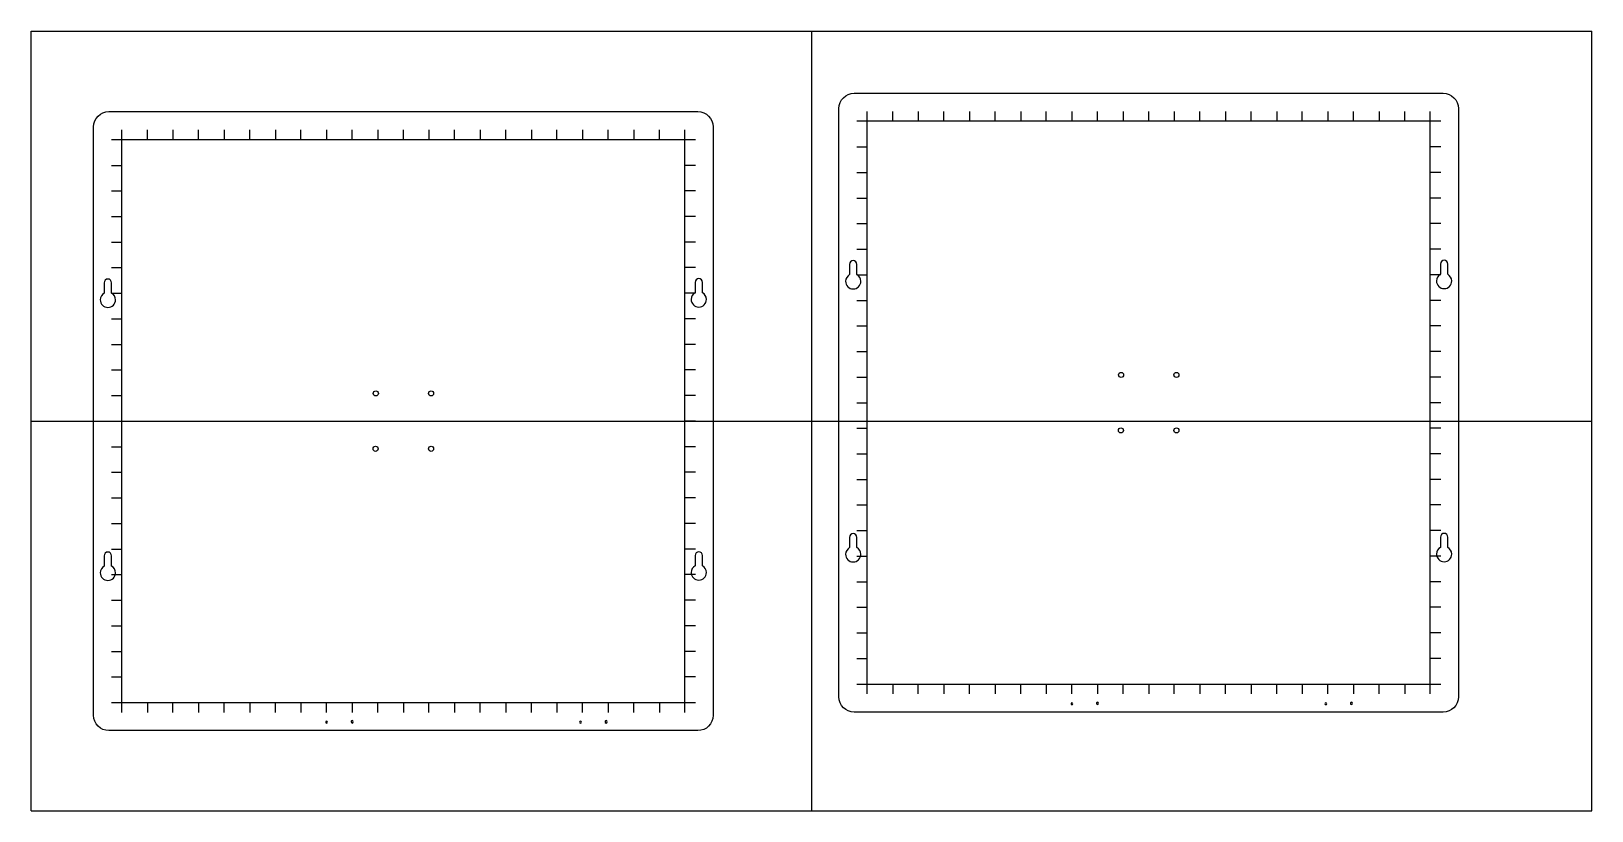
# Model space of a CAD drawing. Extents: x 0 to 610, y 0 to 305.
import ezdxf

# ---------------------------------------------------------------- set-up
doc = ezdxf.new("R2010")
doc.units = 0
doc.layers.add('CUTS', color=1, linetype='Continuous', true_color=0xff0000)
doc.layers.add('TEXT', color=5, linetype='Continuous', true_color=0x0000ff)
doc.layers.add('laser bed referance', color=3, linetype='Continuous', lineweight=25, true_color=0x00ff00)
doc.layers.add('Referance lines', color=2, linetype='Continuous', lineweight=25, true_color=0xffff00)

msp = doc.modelspace()

# ---------------------------------------------------------------- linework, layer by layer
at = {"layer": 'CUTS', "color": 1, "lineweight": 25, "true_color": 0xff0000}
for points in [[(321.51, 280.56), (551.51, 280.56)], [(315.51, 44.56), (315.51, 274.56)], [(557.51, 274.56), (557.51, 44.56)], [(30.37, 273.35), (260.37, 273.35)], [(24.37, 37.35), (24.37, 267.35)], [(266.37, 267.35), (266.37, 37.35)], [(319.69, 213.61), (319.69, 209.61)], [(322.49, 209.61), (322.49, 213.61)], [(550.52, 213.76), (550.52, 209.76)], [(553.32, 209.76), (553.32, 213.76)], [(28.56, 206.41), (28.56, 202.41)], [(31.36, 202.41), (31.36, 206.41)], [(259.38, 206.55), (259.38, 202.55)], [(262.18, 202.55), (262.18, 206.55)], [(319.69, 106.88), (319.69, 102.88)], [(322.49, 102.88), (322.49, 106.88)], [(550.52, 106.98), (550.52, 102.98)], [(553.32, 102.98), (553.32, 106.98)], [(28.56, 99.68), (28.56, 95.68)], [(31.36, 95.68), (31.36, 99.68)], [(259.38, 99.78), (259.38, 95.78)], [(262.18, 95.78), (262.18, 99.78)], [(551.51, 38.56), (321.51, 38.56), (321.51, 38.56)], [(260.37, 31.35), (30.37, 31.35), (30.37, 31.35)]]:
    msp.add_lwpolyline(points, dxfattribs=at)
for points in [[(315.51, 274.56), (315.51, 277.87), (318.19, 280.56), (321.51, 280.56)], [(551.51, 280.56), (554.82, 280.56), (557.51, 277.87), (557.51, 274.56)], [(24.37, 267.35), (24.37, 270.67), (27.06, 273.35), (30.37, 273.35)], [(260.37, 273.35), (263.69, 273.35), (266.37, 270.67), (266.37, 267.35)], [(321.09, 215.11), (320.26, 215.11), (319.69, 214.44), (319.69, 213.61)], [(322.49, 213.61), (322.49, 214.44), (321.92, 215.11), (321.09, 215.11)], [(551.92, 215.26), (551.09, 215.26), (550.52, 214.59), (550.52, 213.76)], [(553.32, 213.76), (553.32, 214.59), (552.75, 215.26), (551.92, 215.26)], [(29.96, 207.91), (29.13, 207.91), (28.56, 207.24), (28.56, 206.41)], [(31.36, 206.41), (31.36, 207.24), (30.79, 207.91), (29.96, 207.91)], [(260.78, 208.05), (259.95, 208.05), (259.38, 207.38), (259.38, 206.55)], [(262.18, 206.55), (262.18, 207.38), (261.61, 208.05), (260.78, 208.05)], [(319.69, 209.61), (318.8, 209.1), (318.09, 208.13), (318.09, 207.02)], [(324.09, 207.02), (324.09, 208.13), (323.39, 209.09), (322.49, 209.61)], [(550.52, 209.76), (549.62, 209.24), (548.92, 208.27), (548.92, 207.16)], [(554.92, 207.16), (554.92, 208.27), (554.21, 209.24), (553.32, 209.76)], [(28.56, 202.41), (27.66, 201.89), (26.96, 200.92), (26.96, 199.81)], [(32.96, 199.81), (32.96, 200.92), (32.25, 201.89), (31.36, 202.41)], [(259.38, 202.55), (258.49, 202.03), (257.78, 201.07), (257.78, 199.96)], [(263.78, 199.96), (263.78, 201.07), (263.08, 202.03), (262.18, 202.55)], [(318.09, 207.02), (318.09, 205.36), (319.44, 204.02), (321.09, 204.02)], [(321.09, 204.02), (322.75, 204.02), (324.09, 205.36), (324.09, 207.02)], [(548.92, 207.16), (548.92, 205.51), (550.26, 204.16), (551.92, 204.16)], [(551.92, 204.16), (553.57, 204.16), (554.92, 205.51), (554.92, 207.16)], [(26.96, 199.81), (26.96, 198.16), (28.3, 196.81), (29.96, 196.81)], [(29.96, 196.81), (31.62, 196.81), (32.96, 198.16), (32.96, 199.81)], [(257.78, 199.96), (257.78, 198.3), (259.13, 196.96), (260.78, 196.96)], [(260.78, 196.96), (262.44, 196.96), (263.78, 198.3), (263.78, 199.96)], [(424.74, 170.4), (424.74, 170.96), (425.19, 171.4), (425.74, 171.4)], [(425.74, 171.4), (426.29, 171.4), (426.74, 170.96), (426.74, 170.4)], [(446.34, 170.4), (446.34, 170.96), (446.79, 171.4), (447.34, 171.4)], [(447.34, 171.4), (447.89, 171.4), (448.34, 170.96), (448.34, 170.4)], [(425.74, 169.4), (425.19, 169.4), (424.74, 169.85), (424.74, 170.4)], [(426.74, 170.4), (426.74, 169.85), (426.29, 169.4), (425.74, 169.4)], [(447.34, 169.4), (446.79, 169.4), (446.34, 169.85), (446.34, 170.4)], [(448.34, 170.4), (448.34, 169.85), (447.89, 169.4), (447.34, 169.4)], [(133.61, 163.2), (133.61, 163.75), (134.05, 164.2), (134.61, 164.2)], [(134.61, 162.2), (134.05, 162.2), (133.61, 162.65), (133.61, 163.2)], [(134.61, 164.2), (135.16, 164.2), (135.61, 163.75), (135.61, 163.2)], [(135.61, 163.2), (135.61, 162.65), (135.16, 162.2), (134.61, 162.2)], [(155.2, 163.2), (155.2, 163.75), (155.65, 164.2), (156.2, 164.2)], [(156.2, 162.2), (155.65, 162.2), (155.2, 162.65), (155.2, 163.2)], [(156.2, 164.2), (156.76, 164.2), (157.2, 163.75), (157.2, 163.2)], [(157.2, 163.2), (157.2, 162.65), (156.76, 162.2), (156.2, 162.2)], [(424.68, 148.75), (424.68, 149.3), (425.13, 149.74), (425.68, 149.74)], [(425.68, 147.75), (425.13, 147.75), (424.68, 148.19), (424.68, 148.75)], [(425.68, 149.74), (426.23, 149.74), (426.68, 149.3), (426.68, 148.75)], [(426.68, 148.75), (426.68, 148.19), (426.23, 147.75), (425.68, 147.75)], [(446.34, 148.75), (446.34, 149.3), (446.79, 149.74), (447.34, 149.74)], [(447.34, 147.75), (446.79, 147.75), (446.34, 148.19), (446.34, 148.75)], [(447.34, 149.74), (447.89, 149.74), (448.34, 149.3), (448.34, 148.75)], [(448.34, 148.75), (448.34, 148.19), (447.89, 147.75), (447.34, 147.75)], [(133.55, 141.54), (133.55, 142.09), (133.99, 142.54), (134.55, 142.54)], [(134.55, 140.54), (133.99, 140.54), (133.55, 140.99), (133.55, 141.54)], [(134.55, 142.54), (135.1, 142.54), (135.54, 142.09), (135.54, 141.54)], [(135.54, 141.54), (135.54, 140.99), (135.1, 140.54), (134.55, 140.54)], [(155.2, 141.54), (155.2, 142.09), (155.65, 142.54), (156.2, 142.54)], [(156.2, 140.54), (155.65, 140.54), (155.2, 140.99), (155.2, 141.54)], [(156.2, 142.54), (156.76, 142.54), (157.2, 142.09), (157.2, 141.54)], [(157.2, 141.54), (157.2, 140.99), (156.76, 140.54), (156.2, 140.54)], [(321.09, 108.38), (320.26, 108.38), (319.69, 107.71), (319.69, 106.88)], [(322.49, 106.88), (322.49, 107.71), (321.92, 108.38), (321.09, 108.38)], [(551.92, 108.48), (551.09, 108.48), (550.52, 107.81), (550.52, 106.98)], [(553.32, 106.98), (553.32, 107.81), (552.75, 108.48), (551.92, 108.48)], [(29.96, 101.18), (29.13, 101.18), (28.56, 100.51), (28.56, 99.68)], [(31.36, 99.68), (31.36, 100.51), (30.79, 101.18), (29.96, 101.18)], [(260.78, 101.28), (259.95, 101.28), (259.38, 100.61), (259.38, 99.78)], [(262.18, 99.78), (262.18, 100.61), (261.61, 101.28), (260.78, 101.28)], [(319.69, 102.88), (318.8, 102.36), (318.09, 101.4), (318.09, 100.29)], [(318.09, 100.29), (318.09, 98.63), (319.44, 97.29), (321.09, 97.29)], [(321.09, 97.29), (322.75, 97.29), (324.09, 98.63), (324.09, 100.29)], [(324.09, 100.29), (324.09, 101.4), (323.39, 102.36), (322.49, 102.88)], [(550.52, 102.98), (549.62, 102.46), (548.92, 101.5), (548.92, 100.39)], [(548.92, 100.39), (548.92, 98.73), (550.26, 97.39), (551.92, 97.39)], [(551.92, 97.39), (553.57, 97.39), (554.92, 98.73), (554.92, 100.39)], [(554.92, 100.39), (554.92, 101.5), (554.21, 102.46), (553.32, 102.98)], [(28.56, 95.68), (27.66, 95.16), (26.96, 94.19), (26.96, 93.08)], [(26.96, 93.08), (26.96, 91.43), (28.3, 90.08), (29.96, 90.08)], [(29.96, 90.08), (31.62, 90.08), (32.96, 91.43), (32.96, 93.08)], [(32.96, 93.08), (32.96, 94.19), (32.25, 95.16), (31.36, 95.68)], [(259.38, 95.78), (258.49, 95.26), (257.78, 94.29), (257.78, 93.18)], [(257.78, 93.18), (257.78, 91.53), (259.13, 90.18), (260.78, 90.18)], [(260.78, 90.18), (262.44, 90.18), (263.78, 91.53), (263.78, 93.18)], [(263.78, 93.18), (263.78, 94.29), (263.08, 95.26), (262.18, 95.78)], [(321.51, 38.56), (318.19, 38.56), (315.51, 41.24), (315.51, 44.56)], [(557.51, 44.56), (557.51, 41.24), (554.82, 38.56), (551.51, 38.56)], [(30.37, 31.35), (27.06, 31.35), (24.37, 34.04), (24.37, 37.35)], [(266.37, 37.35), (266.37, 34.04), (263.69, 31.35), (260.37, 31.35)]]:
    msp.add_open_spline(points, degree=3, dxfattribs=at)
at = {"layer": 'laser bed referance'}
for p, q in [((0, 304.8), (609.6, 304.8)), ((0, 0), (0, 304.8)), ((609.6, 0), (609.6, 304.8)), ((0, 0), (609.6, 0))]:
    msp.add_line(p, q, dxfattribs=at)
at = {"layer": 'Referance lines'}
for p, q in [((304.8, 304.8), (304.8, 0)), ((0, 152.4), (609.6, 152.4))]:
    msp.add_line(p, q, dxfattribs=at)
at = {"layer": 'TEXT', "color": 5, "lineweight": 25, "true_color": 0x0000ff}
for points in [[(550.57, 269.56), (546.51, 269.56), (322.45, 269.56)], [(326.51, 45.7), (326.51, 49.55), (326.51, 273.41)], [(336.51, 269.56), (336.51, 273.41)], [(346.5, 273.41), (346.5, 269.56)], [(356.51, 269.56), (356.51, 273.41)], [(366.51, 273.41), (366.51, 269.56)], [(376.51, 269.56), (376.51, 273.41)], [(386.51, 273.41), (386.51, 269.56)], [(396.51, 269.56), (396.51, 273.41)], [(406.51, 273.41), (406.51, 269.56)], [(416.51, 269.56), (416.51, 273.41)], [(426.51, 273.41), (426.51, 269.56)], [(436.51, 269.56), (436.51, 273.41)], [(446.51, 273.41), (446.51, 269.56)], [(456.51, 269.56), (456.51, 273.41)], [(466.51, 273.41), (466.51, 269.56)], [(476.51, 269.56), (476.51, 273.41)], [(486.51, 273.41), (486.51, 269.56)], [(496.51, 269.56), (496.51, 273.41)], [(506.51, 273.41), (506.51, 269.56)], [(516.51, 269.56), (516.51, 273.41)], [(526.51, 273.41), (526.51, 269.56)], [(536.51, 269.56), (536.51, 273.41)], [(546.51, 45.7), (546.51, 49.55), (546.51, 273.41)], [(259.43, 262.35), (255.37, 262.35), (31.31, 262.35)], [(35.37, 38.5), (35.37, 42.35), (35.37, 266.2)], [(45.37, 262.35), (45.37, 266.2)], [(55.37, 266.2), (55.37, 262.35)], [(65.37, 262.35), (65.37, 266.2)], [(75.37, 266.2), (75.37, 262.35)], [(85.37, 262.35), (85.37, 266.2)], [(95.37, 266.2), (95.37, 262.35)], [(105.37, 262.35), (105.37, 266.2)], [(115.37, 266.2), (115.37, 262.35)], [(125.37, 262.35), (125.37, 266.2)], [(135.37, 266.2), (135.37, 262.35)], [(145.37, 262.35), (145.37, 266.2)], [(155.37, 266.2), (155.37, 262.35)], [(165.37, 262.35), (165.37, 266.2)], [(175.37, 266.2), (175.37, 262.35)], [(185.37, 262.35), (185.37, 266.2)], [(195.37, 266.2), (195.37, 262.35)], [(205.37, 262.35), (205.37, 266.2)], [(215.37, 266.2), (215.37, 262.35)], [(225.37, 262.35), (225.37, 266.2)], [(235.37, 266.2), (235.37, 262.35)], [(245.37, 262.35), (245.37, 266.2)], [(255.37, 38.5), (255.37, 42.35), (255.37, 266.2)], [(322.45, 259.56), (326.51, 259.56)], [(550.57, 259.56), (546.51, 259.56)], [(31.31, 252.35), (35.37, 252.35)], [(259.43, 252.35), (255.37, 252.35)], [(322.45, 249.56), (326.51, 249.56)], [(550.57, 249.56), (546.51, 249.56)], [(31.31, 242.35), (35.37, 242.35)], [(259.43, 242.35), (255.37, 242.35)], [(322.45, 239.56), (326.51, 239.56)], [(550.57, 239.56), (546.51, 239.56)], [(31.31, 232.35), (35.37, 232.35)], [(259.43, 232.35), (255.37, 232.35)], [(322.45, 229.56), (326.51, 229.56)], [(550.57, 229.56), (546.51, 229.56)], [(31.31, 222.35), (35.37, 222.35)], [(259.43, 222.35), (255.37, 222.35)], [(322.45, 219.56), (326.51, 219.56)], [(550.57, 219.56), (546.51, 219.56)], [(31.31, 212.35), (35.37, 212.35)], [(259.43, 212.35), (255.37, 212.35)], [(322.45, 209.56), (326.51, 209.56)], [(550.57, 209.56), (546.51, 209.56)], [(31.31, 202.35), (35.37, 202.35)], [(259.43, 202.35), (255.37, 202.35)], [(322.45, 199.56), (326.51, 199.56)], [(550.57, 199.56), (546.51, 199.56)], [(31.31, 192.35), (35.37, 192.35)], [(259.43, 192.35), (255.37, 192.35)], [(322.45, 189.56), (326.51, 189.56)], [(550.57, 189.56), (546.51, 189.56)], [(31.31, 182.35), (35.37, 182.35)], [(259.43, 182.35), (255.37, 182.35)], [(322.45, 179.56), (326.51, 179.56)], [(550.57, 179.56), (546.51, 179.56)], [(31.31, 172.35), (35.37, 172.35)], [(259.43, 172.35), (255.37, 172.35)], [(322.45, 169.56), (326.51, 169.56)], [(550.57, 169.56), (546.51, 169.56)], [(31.31, 162.35), (35.37, 162.35)], [(259.43, 162.35), (255.37, 162.35)], [(322.45, 159.56), (326.51, 159.56)], [(550.57, 159.56), (546.51, 159.56)], [(31.31, 152.35), (35.37, 152.35)], [(259.43, 152.35), (255.37, 152.35)], [(322.45, 149.56), (326.51, 149.56)], [(550.57, 149.56), (546.51, 149.56)], [(31.31, 142.35), (35.37, 142.35)], [(259.43, 142.35), (255.37, 142.35)], [(322.45, 139.56), (326.51, 139.56)], [(550.57, 139.56), (546.51, 139.56)], [(31.31, 132.35), (35.37, 132.35)], [(259.43, 132.35), (255.37, 132.35)], [(322.45, 129.56), (326.51, 129.56)], [(550.57, 129.56), (546.51, 129.56)], [(31.31, 122.35), (35.37, 122.35)], [(259.43, 122.35), (255.37, 122.35)], [(322.45, 119.56), (326.51, 119.56)], [(550.57, 119.56), (546.51, 119.56)], [(31.31, 112.35), (35.37, 112.35)], [(259.43, 112.35), (255.37, 112.35)], [(322.45, 109.56), (326.51, 109.56)], [(550.57, 109.56), (546.51, 109.56)], [(31.31, 102.35), (35.37, 102.35)], [(259.43, 102.35), (255.37, 102.35)], [(322.45, 99.56), (326.51, 99.56)], [(550.57, 99.56), (546.51, 99.56)], [(31.31, 92.35), (35.37, 92.35)], [(259.43, 92.35), (255.37, 92.35)], [(322.45, 89.56), (326.51, 89.56)], [(550.57, 89.56), (546.51, 89.56)], [(31.31, 82.35), (35.37, 82.35)], [(259.43, 82.35), (255.37, 82.35)], [(322.45, 79.56), (326.51, 79.56)], [(550.57, 79.56), (546.51, 79.56)], [(31.31, 72.35), (35.37, 72.35)], [(259.43, 72.35), (255.37, 72.35)], [(322.45, 69.55), (326.51, 69.55)], [(550.57, 69.55), (546.51, 69.55)], [(31.31, 62.35), (35.37, 62.35)], [(259.43, 62.35), (255.37, 62.35)], [(322.45, 59.56), (326.51, 59.56)], [(550.57, 59.56), (546.51, 59.56)], [(31.31, 52.35), (35.37, 52.35)], [(259.43, 52.35), (255.37, 52.35)], [(322.45, 49.55), (326.51, 49.55), (550.57, 49.55)], [(336.51, 49.55), (336.51, 45.7)], [(346.5, 45.7), (346.5, 49.55)], [(356.51, 49.55), (356.51, 45.7)], [(366.51, 45.7), (366.51, 49.55)], [(376.51, 49.55), (376.51, 45.7)], [(386.51, 45.7), (386.51, 49.55)], [(396.51, 49.55), (396.51, 45.7)], [(406.51, 45.7), (406.51, 49.55)], [(416.51, 49.55), (416.51, 45.7)], [(426.51, 45.7), (426.51, 49.55)], [(436.51, 49.55), (436.51, 45.7)], [(446.51, 45.7), (446.51, 49.55)], [(456.51, 49.55), (456.51, 45.7)], [(466.51, 45.7), (466.51, 49.55)], [(476.51, 49.55), (476.51, 45.7)], [(486.51, 45.7), (486.51, 49.55)], [(496.51, 49.55), (496.51, 45.7)], [(506.51, 45.7), (506.51, 49.55)], [(516.51, 49.55), (516.51, 45.7)], [(526.51, 45.7), (526.51, 49.55)], [(536.51, 49.55), (536.51, 45.7)], [(31.31, 42.35), (35.37, 42.35), (259.43, 42.35)], [(45.37, 42.35), (45.37, 38.5)], [(55.37, 38.5), (55.37, 42.35)], [(65.37, 42.35), (65.37, 38.5)], [(75.37, 38.5), (75.37, 42.35)], [(85.37, 42.35), (85.37, 38.5)], [(95.37, 38.5), (95.37, 42.35)], [(105.37, 42.35), (105.37, 38.5)], [(115.37, 38.5), (115.37, 42.35)], [(125.37, 42.35), (125.37, 38.5)], [(135.37, 38.5), (135.37, 42.35)], [(145.37, 42.35), (145.37, 38.5)], [(155.37, 38.5), (155.37, 42.35)], [(165.37, 42.35), (165.37, 38.5)], [(175.37, 38.5), (175.37, 42.35)], [(185.37, 42.35), (185.37, 38.5)], [(195.37, 38.5), (195.37, 42.35)], [(205.37, 42.35), (205.37, 38.5)], [(215.37, 38.5), (215.37, 42.35)], [(225.37, 42.35), (225.37, 38.5)], [(235.37, 38.5), (235.37, 42.35)], [(245.37, 42.35), (245.37, 38.5)]]:
    msp.add_lwpolyline(points, dxfattribs=at)
for points in [[(406.48, 42.22), (406.31, 42.16), (406.17, 42.03), (406.17, 41.84)], [(406.17, 41.84), (406.17, 41.68), (406.27, 41.51), (406.52, 41.51)], [(406.88, 41.84), (406.88, 42.04), (406.72, 42.15), (406.48, 42.22)], [(406.52, 41.51), (406.75, 41.51), (406.88, 41.66), (406.88, 41.84)], [(416.13, 42.25), (416.11, 42.22), (416.1, 42.19), (416.1, 42.14)], [(416.1, 42.14), (416.1, 41.79), (416.23, 41.52), (416.53, 41.52)], [(416.54, 42.46), (416.35, 42.46), (416.2, 42.37), (416.13, 42.25)], [(416.53, 41.52), (416.76, 41.52), (416.93, 41.73), (416.93, 42.02)], [(416.93, 42.02), (416.93, 42.28), (416.78, 42.46), (416.54, 42.46)], [(505.67, 42.22), (505.49, 42.16), (505.36, 42.03), (505.36, 41.84)], [(505.36, 41.84), (505.36, 41.68), (505.45, 41.51), (505.71, 41.51)], [(506.06, 41.84), (506.07, 42.04), (505.91, 42.15), (505.67, 42.22)], [(505.71, 41.51), (505.94, 41.51), (506.06, 41.66), (506.06, 41.84)], [(515.31, 42.25), (515.3, 42.22), (515.29, 42.19), (515.29, 42.14)], [(515.29, 42.14), (515.29, 41.79), (515.42, 41.52), (515.71, 41.52)], [(515.72, 42.46), (515.53, 42.46), (515.39, 42.37), (515.31, 42.25)], [(515.71, 41.52), (515.95, 41.52), (516.12, 41.73), (516.12, 42.02)], [(516.12, 42.02), (516.12, 42.28), (515.96, 42.46), (515.72, 42.46)], [(115.35, 35.01), (115.17, 34.95), (115.04, 34.83), (115.04, 34.64)], [(115.04, 34.64), (115.04, 34.47), (115.13, 34.3), (115.38, 34.3)], [(115.74, 34.63), (115.75, 34.84), (115.59, 34.95), (115.35, 35.01)], [(115.38, 34.3), (115.62, 34.3), (115.74, 34.46), (115.74, 34.63)], [(124.99, 35.04), (124.98, 35.01), (124.97, 34.99), (124.97, 34.94)], [(124.97, 34.94), (124.97, 34.59), (125.1, 34.32), (125.4, 34.32)], [(125.4, 35.26), (125.21, 35.26), (125.07, 35.17), (124.99, 35.04)], [(125.8, 34.82), (125.8, 35.08), (125.64, 35.26), (125.4, 35.26)], [(125.4, 34.32), (125.63, 34.32), (125.8, 34.53), (125.8, 34.82)], [(214.54, 35.01), (214.36, 34.95), (214.22, 34.83), (214.22, 34.64)], [(214.22, 34.64), (214.22, 34.47), (214.32, 34.3), (214.57, 34.3)], [(214.93, 34.63), (214.93, 34.84), (214.77, 34.95), (214.54, 35.01)], [(214.57, 34.3), (214.8, 34.3), (214.93, 34.46), (214.93, 34.63)], [(224.18, 35.04), (224.16, 35.01), (224.15, 34.99), (224.15, 34.94)], [(224.15, 34.94), (224.15, 34.59), (224.28, 34.32), (224.58, 34.32)], [(224.59, 35.26), (224.4, 35.26), (224.25, 35.17), (224.18, 35.04)], [(224.58, 34.32), (224.81, 34.32), (224.98, 34.53), (224.98, 34.82)], [(224.98, 34.82), (224.98, 35.08), (224.83, 35.26), (224.59, 35.26)]]:
    msp.add_open_spline(points, degree=3, dxfattribs=at)

doc.saveas('drawing.dxf')
